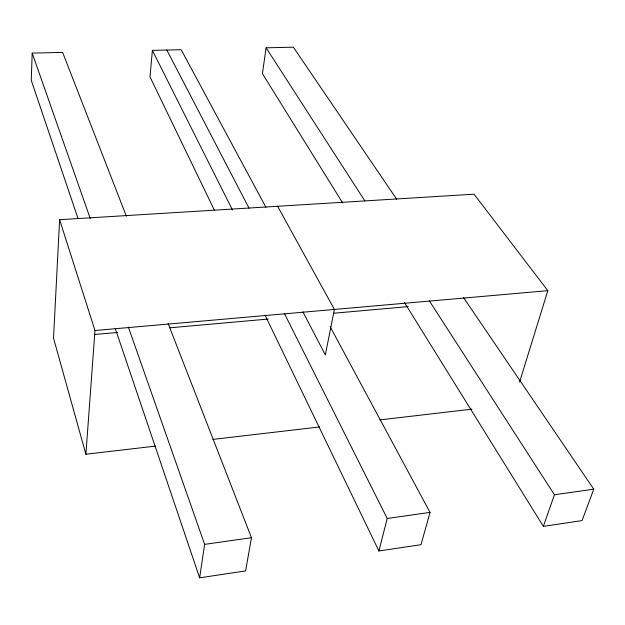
<?xml version="1.0" encoding="UTF-8"?>
<svg xmlns="http://www.w3.org/2000/svg" width="625" height="625" viewBox="0 0 625 625"><rect width="100%" height="100%" fill="white"/><g stroke="black" fill="none" stroke-linecap="round" stroke-linejoin="round"><path stroke-width="0.94" d="M126.352 216.164L62.641 52.414L32.195 53.102L31.25 80.289L78.07 218.625M519.578 382.031L547.82 290.664L474.047 194.195L59.617 219.695L53.523 338.156L85.898 454.227L155.734 446.078M85.898 454.227L94.977 330.516L59.617 219.695M265.961 207.352L181.18 49.727L152.391 50.383L149.992 76.852L214.258 209.953M396.719 199.281L293.359 47.188L266.102 47.805L262.406 73.602L342.672 202.961M168.078 323.391L251.461 537.711L245.594 570.938L199.641 577.812L204.633 544.352L128.344 327.016M330.156 326.703L430.039 512.398L421 544.688L378.906 550.984L387.211 518.469L284.5 313.719M463.477 297.5L593.75 489.188L582.07 520.586L543.359 526.375L554.43 494.758L429.312 300.812M204.633 544.352L251.461 537.711M387.211 518.469L430.039 512.398M554.43 494.758L593.75 489.188M212.961 439.391L319.648 426.938M379.781 419.914L471.922 409.156M94.977 330.516L547.82 290.664M94.32 334.523L117.633 332.453M170.086 327.789L268.203 319.062M333.281 313.273L408.078 306.625M266.102 47.805L364.891 200.945M404.414 302.469L543.359 526.375M277.602 206.281L334.398 309.445L325.328 354.953L302.914 311.828M166.836 50.055L249.062 208.234M152.391 50.383L232.469 210M265.016 315.086L378.906 550.984M32.195 53.102L90.234 218.453M115.234 328.43L199.641 577.812"/></g></svg>
